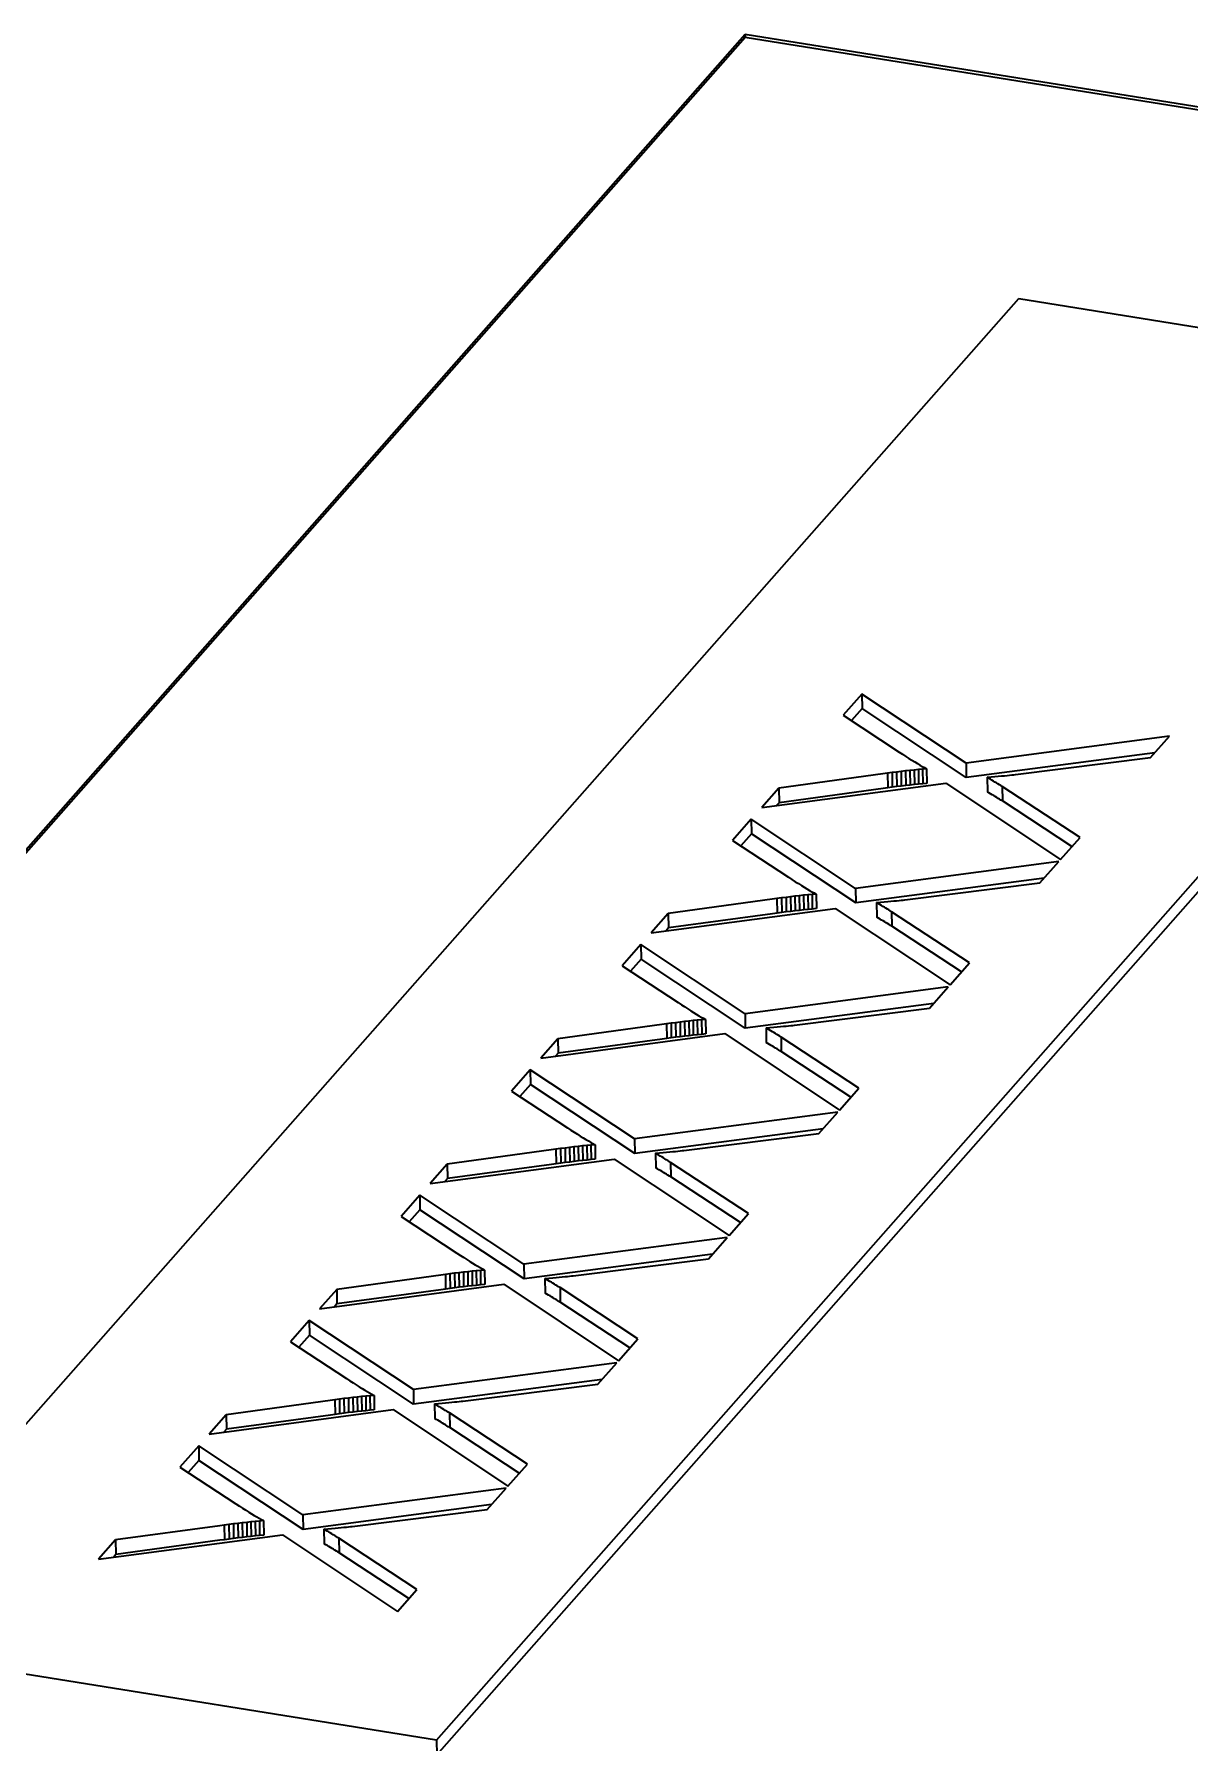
# Model space of a CAD drawing. Extents: x -1051 to 2563, y -231 to 775.
# Drawn here: x -221 to -217.44, y 560.63 to 565.9 of the extents above; entities that cross this region are included whole.
import ezdxf

# ---------------------------------------------------------------- set-up
doc = ezdxf.new("R2010")
doc.units = 0

msp = doc.modelspace()

# ---------------------------------------------------------------- linework, layer by layer
at = {"color": 7, "lineweight": 35, "ltscale": 0.179559}
msp.add_line((-223.5592, 560.5126), (-218.8079, 565.8987), dxfattribs=at)
at = {"color": 7, "lineweight": 35, "ltscale": 0.353467}
for p, q in [((-218.8079, 565.8987), (-204.8472, 563.662)), ((-218.8077, 565.8898), (-204.8471, 563.653))]:
    msp.add_line(p, q, dxfattribs=at)
at = {"color": 7, "lineweight": 35, "ltscale": 0.000224325}
msp.add_line((-218.8079, 565.8987), (-218.8077, 565.8898), dxfattribs=at)
at = {"color": 7, "lineweight": 35, "ltscale": 0.179297}
msp.add_line((-223.5522, 560.5115), (-218.8077, 565.8898), dxfattribs=at)
at = {"color": 7, "lineweight": 35, "ltscale": 0.138123}
msp.add_line((-221.6201, 560.9411), (-217.9652, 565.0844), dxfattribs=at)
at = {"color": 7, "lineweight": 35, "ltscale": 0.282774}
msp.add_line((-217.9652, 565.0844), (-206.7967, 563.2949), dxfattribs=at)
at = {"color": 7, "lineweight": 35, "ltscale": 0.110498}
for p, q in [((-219.7587, 560.6429), (-216.8347, 563.9575)), ((-219.758, 560.598), (-216.834, 563.9125))]:
    msp.add_line(p, q, dxfattribs=at)
at = {"color": 7, "lineweight": 35, "ltscale": 0.002177}
for p, q in [((-218.4483, 563.8659), (-218.5059, 563.8006)), ((-218.7889, 563.4799), (-218.8465, 563.4146)), ((-219.8105, 562.3217), (-219.8681, 562.2563)), ((-220.1511, 561.9356), (-220.2087, 561.8703)), ((-220.4917, 561.5496), (-220.5493, 561.4843))]:
    msp.add_line(p, q, dxfattribs=at)
at = {"color": 7, "lineweight": 35, "ltscale": 0.009628}
for p, q in [((-218.1273, 563.6532), (-218.4483, 563.8659)), ((-218.1266, 563.6083), (-218.4476, 563.821)), ((-218.4679, 563.2671), (-218.7889, 563.4799)), ((-219.8294, 561.678), (-220.1504, 561.8907)), ((-220.1707, 561.3368), (-220.4917, 561.5496))]:
    msp.add_line(p, q, dxfattribs=at)
at = {"color": 7, "lineweight": 35, "ltscale": 0.001122}
for p, q in [((-218.4483, 563.8659), (-218.4476, 563.821)), ((-218.3139, 563.6287), (-218.3132, 563.5839)), ((-218.3005, 563.6302), (-218.2998, 563.5854)), ((-218.2742, 563.6331), (-218.2735, 563.5882)), ((-218.2614, 563.6343), (-218.2607, 563.5895)), ((-218.2487, 563.6355), (-218.248, 563.5906)), ((-218.3552, 563.6236), (-218.3545, 563.5787)), ((-218.3412, 563.6254), (-218.3405, 563.5805)), ((-218.3275, 563.6271), (-218.3268, 563.5822)), ((-218.0162, 563.5812), (-218.0155, 563.5363)), ((-218.4679, 563.2671), (-218.4672, 563.2222)), ((-218.6818, 563.2393), (-218.6811, 563.1945)), ((-218.668, 563.241), (-218.6673, 563.1962)), ((-218.6411, 563.2442), (-218.6404, 563.1993)), ((-218.6148, 563.247), (-218.6141, 563.2021)), ((-218.5892, 563.2495), (-218.5885, 563.2046)), ((-218.3568, 563.1951), (-218.356, 563.1503)), ((-219.1294, 563.0938), (-219.1287, 563.0489)), ((-219.0363, 562.8514), (-219.0356, 562.8066)), ((-218.9298, 562.8634), (-218.9291, 562.8185)), ((-218.8084, 562.881), (-218.8077, 562.8362)), ((-219.47, 562.7077), (-219.4693, 562.6628)), ((-219.309, 562.4735), (-219.3083, 562.4286)), ((-219.2704, 562.4774), (-219.2696, 562.4325)), ((-219.149, 562.495), (-219.1483, 562.4501)), ((-219.7258, 562.4177), (-219.7251, 562.3729)), ((-219.391, 562.4635), (-219.3903, 562.4186)), ((-219.3769, 562.4654), (-219.3762, 562.4205)), ((-219.0841, 562.451), (-219.0834, 562.4062)), ((-219.0379, 562.423), (-219.0372, 562.3781)), ((-219.4895, 562.1089), (-219.4888, 562.0641)), ((-219.7315, 562.0775), (-219.7308, 562.0326)), ((-219.7174, 562.0793), (-219.7167, 562.0345)), ((-219.6761, 562.0845), (-219.6754, 562.0396)), ((-219.6495, 562.0875), (-219.6488, 562.0426)), ((-219.6236, 562.0901), (-219.6229, 562.0452)), ((-219.4247, 562.065), (-219.424, 562.0201)), ((-220.0663, 562.0317), (-220.0656, 561.9868)), ((-220.1511, 561.9356), (-220.1504, 561.8907)), ((-220.058, 561.6933), (-220.0573, 561.6484)), ((-220.044, 561.6951), (-220.0433, 561.6502)), ((-220.0303, 561.6968), (-220.0296, 561.6519)), ((-220.0167, 561.6984), (-220.016, 561.6536)), ((-220.0033, 561.7), (-220.0026, 561.6551)), ((-219.977, 561.7028), (-219.9763, 561.6579)), ((-219.9641, 561.704), (-219.9634, 561.6592)), ((-219.9514, 561.7052), (-219.9507, 561.6603)), ((-219.719, 561.6509), (-219.7183, 561.606)), ((-220.3438, 561.3139), (-220.3431, 561.269)), ((-220.3176, 561.3167), (-220.3169, 561.2719)), ((-220.292, 561.3192), (-220.2913, 561.2743)), ((-220.1707, 561.3368), (-220.17, 561.2919)), ((-220.3846, 561.309), (-220.3839, 561.2642)), ((-220.3708, 561.3107), (-220.3701, 561.2659)), ((-220.0595, 561.2648), (-220.0588, 561.22))]:
    msp.add_line(p, q, dxfattribs=at)
at = {"color": 7, "lineweight": 35, "ltscale": 0.005159}
for p, q in [((-218.5059, 563.8006), (-218.3335, 563.6872)), ((-218.8465, 563.4146), (-218.6741, 563.3011)), ((-220.2087, 561.8703), (-220.0363, 561.7569))]:
    msp.add_line(p, q, dxfattribs=at)
at = {"color": 7, "lineweight": 35, "ltscale": 0.001241}
msp.add_line((-218.4476, 563.821), (-218.4804, 563.7838), dxfattribs=at)
at = {"color": 7, "lineweight": 35, "ltscale": 0.015795}
for p, q in [((-217.5009, 563.7357), (-218.1273, 563.6532)), ((-218.182, 562.9636), (-218.8084, 562.881)), ((-218.5226, 562.5775), (-219.149, 562.495)), ((-218.8632, 562.1915), (-219.4895, 562.1089)), ((-219.2037, 561.8054), (-219.8301, 561.7229))]:
    msp.add_line(p, q, dxfattribs=at)
at = {"color": 7, "lineweight": 35, "ltscale": 0.002195}
for p, q in [((-217.559, 563.6699), (-217.5009, 563.7357)), ((-218.2401, 562.8978), (-218.182, 562.9636)), ((-218.5807, 562.5117), (-218.5226, 562.5775)), ((-218.9212, 562.1256), (-218.8632, 562.1915)), ((-219.2618, 561.7396), (-219.2037, 561.8054))]:
    msp.add_line(p, q, dxfattribs=at)
at = {"color": 7, "lineweight": 35, "ltscale": 0.000314024}
for p, q in [((-218.3335, 563.6872), (-218.323, 563.6803)), ((-218.6741, 563.3011), (-218.6636, 563.2943)), ((-219.3552, 562.529), (-219.3447, 562.5221)), ((-220.0363, 561.7569), (-220.0258, 561.75)), ((-220.3769, 561.3708), (-220.3664, 561.364))]:
    msp.add_line(p, q, dxfattribs=at)
at = {"color": 7, "lineweight": 35, "ltscale": 0.000298606}
for p, q in [((-218.323, 563.6803), (-218.313, 563.6738)), ((-219.3447, 562.5221), (-219.3347, 562.5156)), ((-220.0258, 561.75), (-220.0158, 561.7435))]:
    msp.add_line(p, q, dxfattribs=at)
at = {"color": 7, "lineweight": 35, "ltscale": 0.014645}
for p, q in [((-217.5458, 563.6848), (-218.1266, 563.6083)), ((-217.8864, 563.2988), (-218.4672, 563.2222)), ((-218.2269, 562.9127), (-218.8077, 562.8362)), ((-218.9081, 562.1406), (-219.4888, 562.0641)), ((-219.5892, 561.3685), (-220.17, 561.2919))]:
    msp.add_line(p, q, dxfattribs=at)
at = {"color": 7, "lineweight": 35, "ltscale": 0.000341999}
for p, q in [((-218.3139, 563.6287), (-218.3275, 563.6271)), ((-218.3132, 563.5839), (-218.3268, 563.5822)), ((-218.6544, 563.2427), (-218.668, 563.241)), ((-218.995, 562.8566), (-219.0086, 562.855)), ((-218.9943, 562.8117), (-219.0079, 562.8101)), ((-219.3356, 562.4706), (-219.3492, 562.4689)), ((-219.3349, 562.4257), (-219.3484, 562.424)), ((-219.6754, 562.0396), (-219.689, 562.038)), ((-220.0167, 561.6984), (-220.0303, 561.6968)), ((-220.016, 561.6536), (-220.0296, 561.6519)), ((-220.3573, 561.3124), (-220.3708, 561.3107))]:
    msp.add_line(p, q, dxfattribs=at)
at = {"color": 7, "lineweight": 35, "ltscale": 0.000337096}
for p, q in [((-218.3005, 563.6302), (-218.3139, 563.6287)), ((-218.2998, 563.5854), (-218.3132, 563.5839)), ((-218.6411, 563.2442), (-218.6544, 563.2427)), ((-218.9816, 562.8582), (-218.995, 562.8566)), ((-218.9809, 562.8132), (-218.9943, 562.8117)), ((-219.3222, 562.4721), (-219.3356, 562.4706)), ((-219.3215, 562.4272), (-219.3349, 562.4257)), ((-220.0033, 561.7), (-220.0167, 561.6984)), ((-220.0026, 561.6551), (-220.016, 561.6536))]:
    msp.add_line(p, q, dxfattribs=at)
at = {"color": 7, "lineweight": 35, "ltscale": 0.000284675}
for p, q in [((-218.313, 563.6738), (-218.3034, 563.6677)), ((-218.6535, 563.2877), (-218.6439, 563.2816)), ((-218.9941, 562.9017), (-218.9845, 562.8956)), ((-219.3347, 562.5156), (-219.325, 562.5095)), ((-220.0158, 561.7435), (-220.0062, 561.7374))]:
    msp.add_line(p, q, dxfattribs=at)
at = {"color": 7, "lineweight": 35, "ltscale": 0.000270111}
for p, q in [((-218.3034, 563.6677), (-218.2942, 563.662)), ((-218.6439, 563.2816), (-218.6348, 563.2759)), ((-218.9845, 562.8956), (-218.9753, 562.8898)), ((-219.325, 562.5095), (-219.3159, 562.5038)), ((-219.6656, 562.1235), (-219.6565, 562.1177)), ((-220.0062, 561.7374), (-219.997, 561.7317)), ((-220.3467, 561.3513), (-220.3376, 561.3456))]:
    msp.add_line(p, q, dxfattribs=at)
at = {"color": 7, "lineweight": 35, "ltscale": 0.000333135}
for p, q in [((-218.2873, 563.6317), (-218.3005, 563.6302)), ((-218.9684, 562.8596), (-218.9816, 562.8582)), ((-218.9677, 562.8147), (-218.9809, 562.8132))]:
    msp.add_line(p, q, dxfattribs=at)
at = {"color": 7, "lineweight": 35, "ltscale": 0.000255557}
for p, q in [((-218.2942, 563.662), (-218.2855, 563.6566)), ((-218.6348, 563.2759), (-218.6261, 563.2705)), ((-218.9753, 562.8898), (-218.9666, 562.8845)), ((-219.3159, 562.5038), (-219.3072, 562.4984)), ((-219.997, 561.7317), (-219.9883, 561.7263))]:
    msp.add_line(p, q, dxfattribs=at)
at = {"color": 7, "lineweight": 35, "ltscale": 0.0003275}
for p, q in [((-218.2742, 563.6331), (-218.2873, 563.6317)), ((-218.9554, 562.861), (-218.9684, 562.8596)), ((-218.9547, 562.816), (-218.9677, 562.8147))]:
    msp.add_line(p, q, dxfattribs=at)
at = {"color": 7, "lineweight": 35, "ltscale": 0.001123}
for p, q in [((-218.2873, 563.6317), (-218.2866, 563.5868)), ((-218.1273, 563.6532), (-218.1266, 563.6083)), ((-218.7041, 563.5759), (-218.7034, 563.531)), ((-218.3693, 563.6217), (-218.3686, 563.5768)), ((-218.0624, 563.6093), (-218.0617, 563.5643)), ((-218.7889, 563.4799), (-218.7882, 563.4349)), ((-218.7099, 563.2357), (-218.7092, 563.1907)), ((-218.6957, 563.2375), (-218.695, 563.1926)), ((-218.6544, 563.2427), (-218.6537, 563.1978)), ((-218.6278, 563.2457), (-218.6271, 563.2007)), ((-218.6019, 563.2483), (-218.6012, 563.2034)), ((-218.403, 563.2232), (-218.4023, 563.1783)), ((-219.0447, 563.1899), (-219.044, 563.145)), ((-219.0504, 562.8496), (-219.0497, 562.8047)), ((-219.0224, 562.8533), (-219.0217, 562.8083)), ((-219.0086, 562.855), (-219.0079, 562.8101)), ((-218.995, 562.8566), (-218.9943, 562.8117)), ((-218.9816, 562.8582), (-218.9809, 562.8132)), ((-218.9684, 562.8596), (-218.9677, 562.8147)), ((-218.9554, 562.861), (-218.9547, 562.816)), ((-218.9425, 562.8622), (-218.9418, 562.8173)), ((-219.3852, 562.8038), (-219.3845, 562.7589)), ((-218.7436, 562.8372), (-218.7429, 562.7922)), ((-218.6973, 562.8091), (-218.6966, 562.7642)), ((-219.3356, 562.4706), (-219.3349, 562.4257)), ((-219.3222, 562.4721), (-219.3215, 562.4272)), ((-219.2959, 562.4749), (-219.2952, 562.43)), ((-219.283, 562.4762), (-219.2823, 562.4313)), ((-219.3629, 562.4672), (-219.3622, 562.4223)), ((-219.3492, 562.4689), (-219.3484, 562.424)), ((-219.8105, 562.3217), (-219.8098, 562.2767)), ((-219.7035, 562.0812), (-219.7028, 562.0363)), ((-219.6897, 562.0829), (-219.689, 562.038)), ((-219.6628, 562.0861), (-219.662, 562.0411)), ((-219.6364, 562.0889), (-219.6357, 562.0439)), ((-219.6109, 562.0913), (-219.6102, 562.0464)), ((-219.3784, 562.037), (-219.3777, 561.9921)), ((-220.0721, 561.6914), (-220.0714, 561.6465)), ((-219.9901, 561.7014), (-219.9893, 561.6565)), ((-219.8301, 561.7229), (-219.8294, 561.678)), ((-220.4069, 561.6456), (-220.4062, 561.6007)), ((-219.7652, 561.679), (-219.7645, 561.634)), ((-220.4917, 561.5496), (-220.491, 561.5046)), ((-220.3573, 561.3124), (-220.3566, 561.2675)), ((-220.3306, 561.3154), (-220.3299, 561.2704)), ((-220.3047, 561.318), (-220.304, 561.2731)), ((-220.7475, 561.2596), (-220.7468, 561.2147)), ((-220.4127, 561.3054), (-220.412, 561.2604)), ((-220.3985, 561.3073), (-220.3978, 561.2623)), ((-220.1058, 561.2929), (-220.1051, 561.248)), ((-219.7587, 560.6429), (-219.758, 560.598))]:
    msp.add_line(p, q, dxfattribs=at)
at = {"color": 7, "lineweight": 35, "ltscale": 0.000241669}
for p, q in [((-218.2855, 563.6566), (-218.2773, 563.6516)), ((-219.3072, 562.4984), (-219.2989, 562.4934)), ((-219.9883, 561.7263), (-219.98, 561.7213))]:
    msp.add_line(p, q, dxfattribs=at)
at = {"color": 7, "lineweight": 35, "ltscale": 0.000226371}
for p, q in [((-218.2773, 563.6516), (-218.2694, 563.647)), ((-218.6178, 563.2656), (-218.61, 563.261)), ((-219.2989, 562.4934), (-219.2911, 562.4888)), ((-219.6395, 562.1074), (-219.6317, 562.1028)), ((-219.98, 561.7213), (-219.9722, 561.7167))]:
    msp.add_line(p, q, dxfattribs=at)
at = {"color": 7, "lineweight": 35, "ltscale": 0.000323551}
for p, q in [((-218.2614, 563.6343), (-218.2742, 563.6331)), ((-218.2607, 563.5895), (-218.2735, 563.5882)), ((-218.6019, 563.2483), (-218.6148, 563.247)), ((-218.9425, 562.8622), (-218.9554, 562.861)), ((-218.9418, 562.8173), (-218.9547, 562.816)), ((-219.283, 562.4762), (-219.2959, 562.4749)), ((-219.2823, 562.4313), (-219.2952, 562.43)), ((-219.9641, 561.704), (-219.977, 561.7028)), ((-219.9634, 561.6592), (-219.9763, 561.6579))]:
    msp.add_line(p, q, dxfattribs=at)
at = {"color": 7, "lineweight": 35, "ltscale": 0.000212541}
for p, q in [((-218.2694, 563.647), (-218.2621, 563.6428)), ((-219.6317, 562.1028), (-219.6243, 562.0986))]:
    msp.add_line(p, q, dxfattribs=at)
at = {"color": 7, "lineweight": 35, "ltscale": 0.000198078}
for p, q in [((-218.2621, 563.6428), (-218.2551, 563.639)), ((-218.6026, 563.2568), (-218.5957, 563.2529)), ((-218.9432, 562.8707), (-218.9362, 562.8669)), ((-219.6243, 562.0986), (-219.6174, 562.0947)), ((-219.9649, 561.7125), (-219.9579, 561.7087)), ((-220.3054, 561.3265), (-220.2985, 561.3226))]:
    msp.add_line(p, q, dxfattribs=at)
at = {"color": 7, "lineweight": 35, "ltscale": 0.000318704}
for p, q in [((-218.2487, 563.6355), (-218.2614, 563.6343)), ((-218.248, 563.5906), (-218.2607, 563.5895)), ((-218.9298, 562.8634), (-218.9425, 562.8622)), ((-219.6102, 562.0464), (-219.6229, 562.0452)), ((-219.9514, 561.7052), (-219.9641, 561.704)), ((-219.9507, 561.6603), (-219.9634, 561.6592)), ((-220.292, 561.3192), (-220.3047, 561.318))]:
    msp.add_line(p, q, dxfattribs=at)
at = {"color": 7, "lineweight": 35, "ltscale": 0.000183645}
for p, q in [((-218.2551, 563.639), (-218.2487, 563.6355)), ((-218.5957, 563.2529), (-218.5892, 563.2495)), ((-218.9362, 562.8669), (-218.9298, 562.8634)), ((-219.2768, 562.4808), (-219.2704, 562.4774)), ((-220.2985, 561.3226), (-220.292, 561.3192))]:
    msp.add_line(p, q, dxfattribs=at)
at = {"color": 7, "lineweight": 35, "ltscale": 0.010485}
for p, q in [((-217.9752, 563.6179), (-217.559, 563.6699)), ((-218.6563, 562.8457), (-218.2401, 562.8978)), ((-218.9968, 562.4597), (-218.5807, 562.5117)), ((-219.3374, 562.0736), (-218.9212, 562.1256)), ((-219.6779, 561.6876), (-219.2618, 561.7396)), ((-220.0185, 561.3015), (-219.6024, 561.3535))]:
    msp.add_line(p, q, dxfattribs=at)
at = {"color": 7, "lineweight": 35, "ltscale": 0.014301}
for p, q in [((-218.7567, 563.5163), (-218.1896, 563.5916)), ((-219.4378, 562.7441), (-218.8708, 562.8195)), ((-219.7784, 562.3582), (-219.2113, 562.4333)), ((-220.119, 561.972), (-219.5519, 562.0473)), ((-220.4595, 561.586), (-219.8924, 561.6613)), ((-220.8001, 561.2), (-220.233, 561.2752))]:
    msp.add_line(p, q, dxfattribs=at)
at = {"color": 7, "lineweight": 35, "ltscale": 0.001988}
for p, q in [((-218.7041, 563.5759), (-218.7567, 563.5163)), ((-219.0447, 563.1899), (-219.0973, 563.1302)), ((-220.0663, 562.0317), (-220.119, 561.972)), ((-220.4069, 561.6456), (-220.4595, 561.586)), ((-220.7475, 561.2596), (-220.8001, 561.2))]:
    msp.add_line(p, q, dxfattribs=at)
at = {"color": 7, "lineweight": 35, "ltscale": 0.008087}
for p, q in [((-218.3836, 563.6198), (-218.7041, 563.5759)), ((-218.3829, 563.5748), (-218.7034, 563.531)), ((-218.7242, 563.2336), (-219.0447, 563.1899)), ((-219.0647, 562.8476), (-219.3852, 562.8038)), ((-219.064, 562.8027), (-219.3845, 562.7589)), ((-219.7458, 562.0755), (-220.0663, 562.0317)), ((-219.7451, 562.0306), (-220.0656, 561.9868)), ((-220.427, 561.3033), (-220.7475, 561.2596)), ((-220.4263, 561.2585), (-220.7468, 561.2147))]:
    msp.add_line(p, q, dxfattribs=at)
at = {"color": 7, "lineweight": 35, "ltscale": 0.000361135}
for p, q in [((-218.3693, 563.6217), (-218.3836, 563.6198)), ((-218.3686, 563.5768), (-218.3829, 563.5748)), ((-219.0497, 562.8047), (-219.064, 562.8027)), ((-219.7315, 562.0775), (-219.7458, 562.0755)), ((-219.7308, 562.0326), (-219.7451, 562.0306)), ((-220.412, 561.2604), (-220.4263, 561.2585))]:
    msp.add_line(p, q, dxfattribs=at)
at = {"color": 7, "lineweight": 35, "ltscale": 0.000355638}
for p, q in [((-218.3552, 563.6236), (-218.3693, 563.6217)), ((-219.0356, 562.8066), (-219.0497, 562.8047)), ((-219.7174, 562.0793), (-219.7315, 562.0775)), ((-219.7167, 562.0345), (-219.7308, 562.0326))]:
    msp.add_line(p, q, dxfattribs=at)
at = {"color": 7, "lineweight": 35, "ltscale": 0.000355844}
msp.add_line((-218.3545, 563.5787), (-218.3686, 563.5768), dxfattribs=at)
at = {"color": 7, "lineweight": 35, "ltscale": 0.00035146}
for p, q in [((-218.3412, 563.6254), (-218.3552, 563.6236)), ((-218.3405, 563.5805), (-218.3545, 563.5787)), ((-218.6818, 563.2393), (-218.6957, 563.2375)), ((-219.0217, 562.8083), (-219.0356, 562.8066)), ((-219.3622, 562.4223), (-219.3762, 562.4205)), ((-219.7028, 562.0363), (-219.7167, 562.0345)), ((-220.044, 561.6951), (-220.058, 561.6933)), ((-220.0433, 561.6502), (-220.0573, 561.6484))]:
    msp.add_line(p, q, dxfattribs=at)
at = {"color": 7, "lineweight": 35, "ltscale": 0.000346728}
for p, q in [((-218.3275, 563.6271), (-218.3412, 563.6254)), ((-218.3268, 563.5822), (-218.3405, 563.5805)), ((-218.668, 563.241), (-218.6818, 563.2393)), ((-218.6673, 563.1962), (-218.6811, 563.1945)), ((-219.0086, 562.855), (-219.0224, 562.8533)), ((-219.0079, 562.8101), (-219.0217, 562.8083)), ((-219.3492, 562.4689), (-219.3629, 562.4672)), ((-219.3484, 562.424), (-219.3622, 562.4223)), ((-219.6897, 562.0829), (-219.7035, 562.0812)), ((-219.689, 562.038), (-219.7028, 562.0363)), ((-220.0303, 561.6968), (-220.044, 561.6951)), ((-220.0296, 561.6519), (-220.0433, 561.6502)), ((-220.3708, 561.3107), (-220.3846, 561.309)), ((-220.3701, 561.2659), (-220.3839, 561.2642))]:
    msp.add_line(p, q, dxfattribs=at)
at = {"color": 7, "lineweight": 35, "ltscale": 0.00033297}
for p, q in [((-218.2866, 563.5868), (-218.2998, 563.5854)), ((-219.6495, 562.0875), (-219.6628, 562.0861)), ((-219.9893, 561.6565), (-220.0026, 561.6551))]:
    msp.add_line(p, q, dxfattribs=at)
at = {"color": 7, "lineweight": 35, "ltscale": 0.00032766}
for p, q in [((-218.2735, 563.5882), (-218.2866, 563.5868)), ((-219.9763, 561.6579), (-219.9893, 561.6565))]:
    msp.add_line(p, q, dxfattribs=at)
at = {"color": 7, "lineweight": 35, "ltscale": 0.010626}
for p, q in [((-218.1896, 563.5916), (-217.836, 563.3558)), ((-218.8708, 562.8195), (-218.5171, 562.5837))]:
    msp.add_line(p, q, dxfattribs=at)
at = {"color": 7, "lineweight": 35, "ltscale": 0.000306409}
for p, q in [((-218.0624, 563.6093), (-218.0502, 563.6104)), ((-218.7436, 562.8372), (-218.7314, 562.8383)), ((-219.4247, 562.065), (-219.4125, 562.0661)), ((-219.7652, 561.679), (-219.753, 561.6801)), ((-220.1058, 561.2929), (-220.0936, 561.294))]:
    msp.add_line(p, q, dxfattribs=at)
at = {"color": 7, "lineweight": 35, "ltscale": 0.000145642}
for p, q in [((-218.0574, 563.6063), (-218.0624, 563.6093)), ((-218.0567, 563.5614), (-218.0617, 563.5643)), ((-218.398, 563.2203), (-218.403, 563.2232)), ((-218.7385, 562.8342), (-218.7436, 562.8372)), ((-218.7378, 562.7893), (-218.7429, 562.7922)), ((-219.4196, 562.0621), (-219.4247, 562.065)), ((-219.4189, 562.0172), (-219.424, 562.0201)), ((-219.7602, 561.676), (-219.7652, 561.679)), ((-219.7595, 561.6311), (-219.7645, 561.634)), ((-220.1008, 561.29), (-220.1058, 561.2929)), ((-220.1001, 561.2451), (-220.1051, 561.248))]:
    msp.add_line(p, q, dxfattribs=at)
at = {"color": 7, "lineweight": 35, "ltscale": 0.000143668}
for p, q in [((-218.0525, 563.6034), (-218.0574, 563.6063)), ((-218.7336, 562.8313), (-218.7385, 562.8342)), ((-218.7329, 562.7864), (-218.7378, 562.7893)), ((-219.0734, 562.4003), (-219.0784, 562.4033)), ((-219.414, 562.0143), (-219.4189, 562.0172)), ((-219.7552, 561.6731), (-219.7602, 561.676)), ((-220.0958, 561.287), (-220.1008, 561.29))]:
    msp.add_line(p, q, dxfattribs=at)
at = {"color": 7, "lineweight": 35, "ltscale": 0.000140921}
for p, q in [((-218.0476, 563.6005), (-218.0525, 563.6034)), ((-218.0469, 563.5557), (-218.0518, 563.5585)), ((-218.3882, 563.2145), (-218.393, 563.2173)), ((-218.7287, 562.8284), (-218.7336, 562.8313)), ((-218.728, 562.7835), (-218.7329, 562.7864)), ((-219.0693, 562.4424), (-219.0741, 562.4453)), ((-219.0686, 562.3975), (-219.0734, 562.4003)), ((-219.4091, 562.0114), (-219.414, 562.0143)), ((-219.7504, 561.6702), (-219.7552, 561.6731)), ((-219.7497, 561.6254), (-219.7545, 561.6282)), ((-220.091, 561.2842), (-220.0958, 561.287))]:
    msp.add_line(p, q, dxfattribs=at)
at = {"color": 7, "lineweight": 35, "ltscale": 0.000287418}
for p, q in [((-218.0502, 563.6104), (-218.0388, 563.6115)), ((-219.0719, 562.4521), (-219.0605, 562.4532)), ((-219.753, 561.6801), (-219.7416, 561.6812))]:
    msp.add_line(p, q, dxfattribs=at)
at = {"color": 7, "lineweight": 35, "ltscale": 0.000138956}
for p, q in [((-218.0428, 563.5977), (-218.0476, 563.6005)), ((-218.0421, 563.5528), (-218.0469, 563.5557)), ((-218.3834, 563.2116), (-218.3882, 563.2145)), ((-218.724, 562.8256), (-218.7287, 562.8284)), ((-219.0645, 562.4395), (-219.0693, 562.4424)), ((-219.4044, 562.0085), (-219.4091, 562.0114)), ((-219.7456, 561.6674), (-219.7504, 561.6702)), ((-219.7449, 561.6225), (-219.7497, 561.6254)), ((-220.0862, 561.2813), (-220.091, 561.2842))]:
    msp.add_line(p, q, dxfattribs=at)
at = {"color": 7, "lineweight": 35, "ltscale": 0.000136208}
for p, q in [((-218.0382, 563.5948), (-218.0428, 563.5977)), ((-218.0375, 563.55), (-218.0421, 563.5528)), ((-218.3787, 563.2088), (-218.3834, 563.2116)), ((-218.378, 563.1639), (-218.3827, 563.1667)), ((-218.7193, 562.8228), (-218.724, 562.8256)), ((-219.0598, 562.4367), (-219.0645, 562.4395)), ((-219.4004, 562.0507), (-219.4051, 562.0535)), ((-219.741, 561.6646), (-219.7456, 561.6674)), ((-219.7403, 561.6197), (-219.7449, 561.6225))]:
    msp.add_line(p, q, dxfattribs=at)
at = {"color": 7, "lineweight": 35, "ltscale": 0.000267383}
for p, q in [((-218.0388, 563.6115), (-218.0281, 563.6124)), ((-219.0605, 562.4532), (-219.0498, 562.4542)), ((-219.7416, 561.6812), (-219.7309, 561.6821))]:
    msp.add_line(p, q, dxfattribs=at)
at = {"color": 7, "lineweight": 35, "ltscale": 0.00013346}
for p, q in [((-218.0336, 563.5921), (-218.0382, 563.5948)), ((-218.3741, 563.2061), (-218.3787, 563.2088)), ((-218.714, 562.7751), (-218.7186, 562.7778)), ((-219.0546, 562.389), (-219.0591, 562.3918)), ((-219.7364, 561.6618), (-219.741, 561.6646)), ((-220.0769, 561.2758), (-220.0815, 561.2785))]:
    msp.add_line(p, q, dxfattribs=at)
at = {"color": 7, "lineweight": 35, "ltscale": 0.000132306}
for p, q in [((-218.0291, 563.5893), (-218.0336, 563.5921)), ((-218.3697, 563.2032), (-218.3741, 563.2061)), ((-219.0501, 562.3862), (-219.0546, 562.389)), ((-219.7319, 561.659), (-219.7364, 561.6618)), ((-220.0724, 561.2729), (-220.0769, 561.2758))]:
    msp.add_line(p, q, dxfattribs=at)
at = {"color": 7, "lineweight": 35, "ltscale": 0.000129556}
for p, q in [((-218.0247, 563.5865), (-218.0291, 563.5893)), ((-218.3653, 563.2005), (-218.3697, 563.2032)), ((-218.3646, 563.1556), (-218.369, 563.1584)), ((-218.7058, 562.8145), (-218.7102, 562.8172)), ((-219.0464, 562.4284), (-219.0508, 562.4312)), ((-219.3862, 561.9974), (-219.3906, 562.0002)), ((-219.7275, 561.6562), (-219.7319, 561.659)), ((-219.7268, 561.6114), (-219.7312, 561.6141)), ((-220.0681, 561.2702), (-220.0724, 561.2729)), ((-220.0674, 561.2253), (-220.0717, 561.2281))]:
    msp.add_line(p, q, dxfattribs=at)
at = {"color": 7, "lineweight": 35, "ltscale": 0.00024825}
for p, q in [((-218.0281, 563.6124), (-218.0182, 563.6133)), ((-218.7093, 562.8403), (-218.6994, 562.8412)), ((-219.7309, 561.6821), (-219.721, 561.683))]:
    msp.add_line(p, q, dxfattribs=at)
at = {"color": 7, "lineweight": 35, "ltscale": 0.000127454}
msp.add_line((-218.0204, 563.5839), (-218.0247, 563.5865), dxfattribs=at)
at = {"color": 7, "lineweight": 35, "ltscale": 0.000124871}
for p, q in [((-218.0162, 563.5812), (-218.0204, 563.5839)), ((-218.3568, 563.1951), (-218.361, 563.1978)), ((-218.356, 563.1503), (-218.3603, 563.153)), ((-218.6973, 562.8091), (-218.7015, 562.8118)), ((-218.6966, 562.7642), (-218.7008, 562.7668)), ((-219.0379, 562.423), (-219.0421, 562.4257)), ((-219.0372, 562.3781), (-219.0414, 562.3808)), ((-219.3777, 561.9921), (-219.3819, 561.9948)), ((-219.719, 561.6509), (-219.7232, 561.6536)), ((-220.0595, 561.2648), (-220.0638, 561.2675)), ((-220.0588, 561.22), (-220.063, 561.2227))]:
    msp.add_line(p, q, dxfattribs=at)
at = {"color": 7, "lineweight": 35, "ltscale": 0.000229264}
for p, q in [((-218.0182, 563.6133), (-218.0091, 563.6143)), ((-218.3588, 563.2273), (-218.3497, 563.2282)), ((-218.6994, 562.8412), (-218.6902, 562.8422)), ((-219.721, 561.683), (-219.7119, 561.684))]:
    msp.add_line(p, q, dxfattribs=at)
at = {"color": 7, "lineweight": 35, "ltscale": 0.007177}
for p, q in [((-217.7762, 563.4237), (-218.0162, 563.5812)), ((-218.1167, 563.0377), (-218.3568, 563.1951)), ((-218.4573, 562.6516), (-218.6973, 562.8091)), ((-218.7978, 562.2655), (-219.0379, 562.423)), ((-219.1384, 561.8795), (-219.3784, 562.037)), ((-219.4789, 561.4934), (-219.719, 561.6509)), ((-219.8195, 561.1074), (-220.0595, 561.2648))]:
    msp.add_line(p, q, dxfattribs=at)
at = {"color": 7, "lineweight": 35, "ltscale": 0.000209375}
for p, q in [((-218.0091, 563.6143), (-218.0008, 563.6151)), ((-219.0308, 562.4561), (-219.0225, 562.4569)), ((-219.7119, 561.684), (-219.7036, 561.6848))]:
    msp.add_line(p, q, dxfattribs=at)
at = {"color": 7, "lineweight": 35, "ltscale": 0.000190093}
for p, q in [((-218.0008, 563.6151), (-217.9932, 563.6158)), ((-219.0225, 562.4569), (-219.0149, 562.4576)), ((-219.363, 562.0709), (-219.3554, 562.0716)), ((-219.7036, 561.6848), (-219.696, 561.6855))]:
    msp.add_line(p, q, dxfattribs=at)
at = {"color": 7, "lineweight": 35, "ltscale": 0.000171118}
for p, q in [((-217.9932, 563.6158), (-217.9864, 563.6166)), ((-218.3338, 563.2298), (-218.327, 563.2305)), ((-218.6743, 562.8438), (-218.6675, 562.8445)), ((-219.0149, 562.4576), (-219.0081, 562.4584)), ((-219.696, 561.6855), (-219.6892, 561.6863))]:
    msp.add_line(p, q, dxfattribs=at)
at = {"color": 7, "lineweight": 35, "ltscale": 0.000151233}
for p, q in [((-217.9864, 563.6166), (-217.9804, 563.6172)), ((-218.327, 563.2305), (-218.321, 563.2312)), ((-219.0081, 562.4584), (-219.0021, 562.459)), ((-219.3487, 562.0723), (-219.3427, 562.073)), ((-219.6892, 561.6863), (-219.6832, 561.687))]:
    msp.add_line(p, q, dxfattribs=at)
at = {"color": 7, "lineweight": 35, "ltscale": 0.00013211}
for p, q in [((-217.9804, 563.6172), (-217.9752, 563.6179)), ((-218.321, 563.2312), (-218.3157, 563.2318)), ((-218.6615, 562.8451), (-218.6563, 562.8457)), ((-219.0021, 562.459), (-218.9968, 562.4597)), ((-219.3427, 562.073), (-219.3374, 562.0736)), ((-219.6832, 561.687), (-219.6779, 561.6876))]:
    msp.add_line(p, q, dxfattribs=at)
at = {"color": 7, "lineweight": 35, "ltscale": 0.00028917}
for p, q in [((-218.7034, 563.531), (-218.7111, 563.5223)), ((-219.044, 563.145), (-219.0516, 563.1363)), ((-219.3845, 562.7589), (-219.3922, 562.7502)), ((-219.7251, 562.3729), (-219.7328, 562.3642)), ((-220.0656, 561.9868), (-220.0733, 561.9781)), ((-220.4062, 561.6007), (-220.4139, 561.592)), ((-220.7468, 561.2147), (-220.7544, 561.206))]:
    msp.add_line(p, q, dxfattribs=at)
at = {"color": 7, "lineweight": 35, "ltscale": 0.000142896}
for p, q in [((-218.0518, 563.5585), (-218.0567, 563.5614)), ((-218.3923, 563.1725), (-218.3972, 563.1754)), ((-219.0741, 562.4453), (-219.0791, 562.4481)), ((-219.4147, 562.0592), (-219.4196, 562.0621)), ((-219.7545, 561.6282), (-219.7595, 561.6311)), ((-220.0951, 561.2422), (-220.1001, 561.2451))]:
    msp.add_line(p, q, dxfattribs=at)
at = {"color": 7, "lineweight": 35, "ltscale": 0.000134251}
for p, q in [((-218.0329, 563.5472), (-218.0375, 563.55)), ((-218.3734, 563.1611), (-218.378, 563.1639)), ((-218.7147, 562.8199), (-218.7193, 562.8228)), ((-219.0553, 562.4339), (-219.0598, 562.4367)), ((-219.3958, 562.0479), (-219.4004, 562.0507)), ((-219.3951, 562.0029), (-219.3997, 562.0057)), ((-219.7357, 561.6169), (-219.7403, 561.6197)), ((-220.0762, 561.2308), (-220.0808, 561.2336))]:
    msp.add_line(p, q, dxfattribs=at)
at = {"color": 7, "lineweight": 35, "ltscale": 0.000131503}
for p, q in [((-218.0284, 563.5444), (-218.0329, 563.5472)), ((-218.369, 563.1584), (-218.3734, 563.1611)), ((-219.0508, 562.4312), (-219.0553, 562.4339)), ((-219.3906, 562.0002), (-219.3951, 562.0029)), ((-219.7312, 561.6141), (-219.7357, 561.6169)), ((-220.0717, 561.2281), (-220.0762, 561.2308))]:
    msp.add_line(p, q, dxfattribs=at)
at = {"color": 7, "lineweight": 35, "ltscale": 0.000130204}
msp.add_line((-218.024, 563.5417), (-218.0284, 563.5444), dxfattribs=at)
at = {"color": 7, "lineweight": 35, "ltscale": 0.000127621}
for p, q in [((-218.0197, 563.5389), (-218.024, 563.5417)), ((-219.0421, 562.4257), (-219.0464, 562.4284)), ((-219.0414, 562.3808), (-219.0457, 562.3835)), ((-219.3826, 562.0396), (-219.3869, 562.0424)), ((-219.7225, 561.6086), (-219.7268, 561.6114))]:
    msp.add_line(p, q, dxfattribs=at)
at = {"color": 7, "lineweight": 35, "ltscale": 0.000124057}
for p, q in [((-218.0155, 563.5363), (-218.0197, 563.5389)), ((-219.3784, 562.037), (-219.3826, 562.0396)), ((-219.7183, 561.606), (-219.7225, 561.6086))]:
    msp.add_line(p, q, dxfattribs=at)
at = {"color": 7, "lineweight": 35, "ltscale": 0.006414}
for p, q in [((-217.801, 563.3956), (-218.0155, 563.5363)), ((-218.1415, 563.0095), (-218.356, 563.1503)), ((-218.4821, 562.6234), (-218.6966, 562.7642)), ((-218.8227, 562.2374), (-219.0372, 562.3781)), ((-219.1632, 561.8513), (-219.3777, 561.9921)), ((-219.5038, 561.4653), (-219.7183, 561.606)), ((-219.8443, 561.0792), (-220.0588, 561.22))]:
    msp.add_line(p, q, dxfattribs=at)
at = {"color": 7, "lineweight": 35, "ltscale": 0.001239}
for p, q in [((-218.7882, 563.4349), (-218.821, 563.3978)), ((-219.1287, 563.0489), (-219.1615, 563.0117)), ((-219.4693, 562.6628), (-219.5021, 562.6257)), ((-220.491, 561.5046), (-220.5238, 561.4675))]:
    msp.add_line(p, q, dxfattribs=at)
at = {"color": 7, "lineweight": 35, "ltscale": 0.009627}
for p, q in [((-218.4672, 563.2222), (-218.7882, 563.4349)), ((-218.8084, 562.881), (-219.1294, 563.0938)), ((-218.8077, 562.8362), (-219.1287, 563.0489)), ((-219.149, 562.495), (-219.47, 562.7077)), ((-219.1483, 562.4501), (-219.4693, 562.6628)), ((-219.4895, 562.1089), (-219.8105, 562.3217)), ((-219.8301, 561.7229), (-220.1511, 561.9356)), ((-220.17, 561.2919), (-220.491, 561.5046))]:
    msp.add_line(p, q, dxfattribs=at)
at = {"color": 7, "lineweight": 35, "ltscale": 0.002262}
for p, q in [((-217.836, 563.3558), (-217.7762, 563.4237)), ((-218.5171, 562.5837), (-218.4573, 562.6516)), ((-219.5388, 561.4255), (-219.4789, 561.4934))]:
    msp.add_line(p, q, dxfattribs=at)
at = {"color": 7, "lineweight": 35, "ltscale": 0.015796}
for p, q in [((-217.8415, 563.3497), (-218.4679, 563.2671)), ((-219.5443, 561.4194), (-220.1707, 561.3368))]:
    msp.add_line(p, q, dxfattribs=at)
at = {"color": 7, "lineweight": 35, "ltscale": 0.002196}
for p, q in [((-217.8996, 563.2838), (-217.8415, 563.3497)), ((-219.6024, 561.3535), (-219.5443, 561.4194))]:
    msp.add_line(p, q, dxfattribs=at)
at = {"color": 7, "lineweight": 35, "ltscale": 0.000299435}
for p, q in [((-218.6636, 563.2943), (-218.6535, 563.2877)), ((-219.0042, 562.9082), (-218.9941, 562.9017))]:
    msp.add_line(p, q, dxfattribs=at)
at = {"color": 7, "lineweight": 35, "ltscale": 0.000240882}
for p, q in [((-218.6261, 563.2705), (-218.6178, 563.2656)), ((-218.9666, 562.8845), (-218.9584, 562.8795))]:
    msp.add_line(p, q, dxfattribs=at)
at = {"color": 7, "lineweight": 35, "ltscale": 0.000211879}
for p, q in [((-218.61, 563.261), (-218.6026, 563.2568)), ((-219.2911, 562.4888), (-219.2838, 562.4846)), ((-219.9722, 561.7167), (-219.9649, 561.7125)), ((-220.3128, 561.3307), (-220.3054, 561.3265))]:
    msp.add_line(p, q, dxfattribs=at)
at = {"color": 7, "lineweight": 35, "ltscale": 0.010484}
msp.add_line((-218.3157, 563.2318), (-217.8996, 563.2838), dxfattribs=at)
at = {"color": 7, "lineweight": 35, "ltscale": 0.000360589}
msp.add_line((-218.7099, 563.2357), (-218.7242, 563.2336), dxfattribs=at)
at = {"color": 7, "lineweight": 35, "ltscale": 0.000356394}
for p, q in [((-218.6957, 563.2375), (-218.7099, 563.2357)), ((-218.695, 563.1926), (-218.7092, 563.1907)), ((-219.3769, 562.4654), (-219.391, 562.4635)), ((-219.3762, 562.4205), (-219.3903, 562.4186)), ((-220.058, 561.6933), (-220.0721, 561.6914)), ((-220.3985, 561.3073), (-220.4127, 561.3054)), ((-220.3978, 561.2623), (-220.412, 561.2604))]:
    msp.add_line(p, q, dxfattribs=at)
at = {"color": 7, "lineweight": 35, "ltscale": 0.000332376}
for p, q in [((-218.6278, 563.2457), (-218.6411, 563.2442)), ((-219.3083, 562.4286), (-219.3215, 562.4272)), ((-219.6488, 562.0426), (-219.662, 562.0411)), ((-219.9901, 561.7014), (-220.0033, 561.7)), ((-220.3306, 561.3154), (-220.3438, 561.3139))]:
    msp.add_line(p, q, dxfattribs=at)
at = {"color": 7, "lineweight": 35, "ltscale": 0.000328259}
for p, q in [((-218.6148, 563.247), (-218.6278, 563.2457)), ((-219.2952, 562.43), (-219.3083, 562.4286)), ((-219.6357, 562.0439), (-219.6488, 562.0426)), ((-219.977, 561.7028), (-219.9901, 561.7014)), ((-220.3176, 561.3167), (-220.3306, 561.3154))]:
    msp.add_line(p, q, dxfattribs=at)
at = {"color": 7, "lineweight": 35, "ltscale": 0.000317944}
for p, q in [((-218.5892, 563.2495), (-218.6019, 563.2483)), ((-219.2704, 562.4774), (-219.283, 562.4762))]:
    msp.add_line(p, q, dxfattribs=at)
at = {"color": 7, "lineweight": 35, "ltscale": 0.000307169}
for p, q in [((-218.403, 563.2232), (-218.3908, 563.2243)), ((-219.0841, 562.451), (-219.0719, 562.4521))]:
    msp.add_line(p, q, dxfattribs=at)
at = {"color": 7, "lineweight": 35, "ltscale": 0.000144325}
msp.add_line((-218.393, 563.2173), (-218.398, 563.2203), dxfattribs=at)
at = {"color": 7, "lineweight": 35, "ltscale": 0.000286516}
msp.add_line((-218.3908, 563.2243), (-218.3794, 563.2253), dxfattribs=at)
at = {"color": 7, "lineweight": 35, "ltscale": 0.000268143}
for p, q in [((-218.3794, 563.2253), (-218.3687, 563.2263)), ((-220.0822, 561.295), (-220.0715, 561.296))]:
    msp.add_line(p, q, dxfattribs=at)
at = {"color": 7, "lineweight": 35, "ltscale": 0.000248395}
for p, q in [((-218.3687, 563.2263), (-218.3588, 563.2273)), ((-219.0498, 562.4542), (-219.0399, 562.4552)), ((-220.0715, 561.296), (-220.0616, 561.297))]:
    msp.add_line(p, q, dxfattribs=at)
at = {"color": 7, "lineweight": 35, "ltscale": 0.000209225}
msp.add_line((-218.3497, 563.2282), (-218.3413, 563.229), dxfattribs=at)
at = {"color": 7, "lineweight": 35, "ltscale": 0.000190246}
for p, q in [((-218.3413, 563.229), (-218.3338, 563.2298)), ((-220.0441, 561.2987), (-220.0366, 561.2995))]:
    msp.add_line(p, q, dxfattribs=at)
at = {"color": 7, "lineweight": 35, "ltscale": 0.014302}
msp.add_line((-219.0973, 563.1302), (-218.5302, 563.2055), dxfattribs=at)
at = {"color": 7, "lineweight": 35, "ltscale": 0.008088}
for p, q in [((-218.7234, 563.1888), (-219.044, 563.145)), ((-219.4053, 562.4615), (-219.7258, 562.4177)), ((-219.4046, 562.4167), (-219.7251, 562.3729)), ((-220.0864, 561.6895), (-220.4069, 561.6456)), ((-220.0857, 561.6445), (-220.4062, 561.6007))]:
    msp.add_line(p, q, dxfattribs=at)
at = {"color": 7, "lineweight": 35, "ltscale": 0.000360379}
for p, q in [((-218.7092, 563.1907), (-218.7234, 563.1888)), ((-219.391, 562.4635), (-219.4053, 562.4615)), ((-219.3903, 562.4186), (-219.4046, 562.4167)), ((-220.0721, 561.6914), (-220.0864, 561.6895)), ((-220.0714, 561.6465), (-220.0857, 561.6445))]:
    msp.add_line(p, q, dxfattribs=at)
at = {"color": 7, "lineweight": 35, "ltscale": 0.000351656}
for p, q in [((-218.6811, 563.1945), (-218.695, 563.1926)), ((-219.0224, 562.8533), (-219.0363, 562.8514)), ((-219.3629, 562.4672), (-219.3769, 562.4654)), ((-219.7035, 562.0812), (-219.7174, 562.0793))]:
    msp.add_line(p, q, dxfattribs=at)
at = {"color": 7, "lineweight": 35, "ltscale": 0.000341818}
for p, q in [((-218.6537, 563.1978), (-218.6673, 563.1962)), ((-219.6761, 562.0845), (-219.6897, 562.0829)), ((-220.3566, 561.2675), (-220.3701, 561.2659))]:
    msp.add_line(p, q, dxfattribs=at)
at = {"color": 7, "lineweight": 35, "ltscale": 0.000337272}
for p, q in [((-218.6404, 563.1993), (-218.6537, 563.1978)), ((-219.6628, 562.0861), (-219.6761, 562.0845))]:
    msp.add_line(p, q, dxfattribs=at)
at = {"color": 7, "lineweight": 35, "ltscale": 0.000332212}
for p, q in [((-218.6271, 563.2007), (-218.6404, 563.1993)), ((-219.309, 562.4735), (-219.3222, 562.4721)), ((-220.3299, 561.2704), (-220.3431, 561.269))]:
    msp.add_line(p, q, dxfattribs=at)
at = {"color": 7, "lineweight": 35, "ltscale": 0.000328419}
for p, q in [((-218.6141, 563.2021), (-218.6271, 563.2007)), ((-219.2959, 562.4749), (-219.309, 562.4735)), ((-219.6364, 562.0889), (-219.6495, 562.0875)), ((-220.3169, 561.2719), (-220.3299, 561.2704))]:
    msp.add_line(p, q, dxfattribs=at)
at = {"color": 7, "lineweight": 35, "ltscale": 0.000323404}
msp.add_line((-218.6012, 563.2034), (-218.6141, 563.2021), dxfattribs=at)
at = {"color": 7, "lineweight": 35, "ltscale": 0.000318087}
msp.add_line((-218.5885, 563.2046), (-218.6012, 563.2034), dxfattribs=at)
at = {"color": 7, "lineweight": 35, "ltscale": 0.010624}
for p, q in [((-218.5302, 563.2055), (-218.1765, 562.9698)), ((-219.2113, 562.4333), (-218.8577, 562.1977))]:
    msp.add_line(p, q, dxfattribs=at)
at = {"color": 7, "lineweight": 35, "ltscale": 0.000146301}
for p, q in [((-218.3972, 563.1754), (-218.4023, 563.1783)), ((-219.0791, 562.4481), (-219.0841, 562.451)), ((-219.0784, 562.4033), (-219.0834, 562.4062))]:
    msp.add_line(p, q, dxfattribs=at)
at = {"color": 7, "lineweight": 35, "ltscale": 0.000141704}
for p, q in [((-218.3875, 563.1696), (-218.3923, 563.1725)), ((-219.4099, 562.0563), (-219.4147, 562.0592)), ((-220.0903, 561.2393), (-220.0951, 561.2422))]:
    msp.add_line(p, q, dxfattribs=at)
at = {"color": 7, "lineweight": 35, "ltscale": 0.000138174}
for p, q in [((-218.3827, 563.1667), (-218.3875, 563.1696)), ((-218.7233, 562.7807), (-218.728, 562.7835)), ((-219.0638, 562.3947), (-219.0686, 562.3975)), ((-219.4051, 562.0535), (-219.4099, 562.0563)), ((-220.0855, 561.2365), (-220.0903, 561.2393))]:
    msp.add_line(p, q, dxfattribs=at)
at = {"color": 7, "lineweight": 35, "ltscale": 0.000126806}
for p, q in [((-218.361, 563.1978), (-218.3653, 563.2005)), ((-218.3603, 563.153), (-218.3646, 563.1556)), ((-218.7015, 562.8118), (-218.7058, 562.8145)), ((-218.7008, 562.7668), (-218.7051, 562.7695)), ((-219.3819, 561.9948), (-219.3862, 561.9974)), ((-219.7232, 561.6536), (-219.7275, 561.6562)), ((-220.0638, 561.2675), (-220.0681, 561.2702)), ((-220.063, 561.2227), (-220.0674, 561.2253))]:
    msp.add_line(p, q, dxfattribs=at)
at = {"color": 7, "lineweight": 35, "ltscale": 0.002176}
for p, q in [((-219.1294, 563.0938), (-219.187, 563.0285)), ((-219.47, 562.7077), (-219.5276, 562.6425))]:
    msp.add_line(p, q, dxfattribs=at)
at = {"color": 7, "lineweight": 35, "ltscale": 0.00516}
for p, q in [((-219.187, 563.0285), (-219.0146, 562.915)), ((-219.5276, 562.6425), (-219.3552, 562.529))]:
    msp.add_line(p, q, dxfattribs=at)
at = {"color": 7, "lineweight": 35, "ltscale": 0.002261}
for p, q in [((-218.1765, 562.9698), (-218.1167, 563.0377)), ((-218.8577, 562.1977), (-218.7978, 562.2655)), ((-219.1982, 561.8116), (-219.1384, 561.8795)), ((-219.8793, 561.0396), (-219.8195, 561.1074))]:
    msp.add_line(p, q, dxfattribs=at)
at = {"color": 7, "lineweight": 35, "ltscale": 0.000313188}
for p, q in [((-219.0146, 562.915), (-219.0042, 562.9082)), ((-219.6958, 562.1429), (-219.6853, 562.1361))]:
    msp.add_line(p, q, dxfattribs=at)
at = {"color": 7, "lineweight": 35, "ltscale": 0.000361344}
for p, q in [((-219.0504, 562.8496), (-219.0647, 562.8476)), ((-220.4127, 561.3054), (-220.427, 561.3033))]:
    msp.add_line(p, q, dxfattribs=at)
at = {"color": 7, "lineweight": 35, "ltscale": 0.000355438}
msp.add_line((-219.0363, 562.8514), (-219.0504, 562.8496), dxfattribs=at)
at = {"color": 7, "lineweight": 35, "ltscale": 0.000227146}
msp.add_line((-218.9584, 562.8795), (-218.9506, 562.8749), dxfattribs=at)
at = {"color": 7, "lineweight": 35, "ltscale": 0.00021179}
msp.add_line((-218.9506, 562.8749), (-218.9432, 562.8707), dxfattribs=at)
at = {"color": 7, "lineweight": 35, "ltscale": 0.000287276}
for p, q in [((-218.7314, 562.8383), (-218.7199, 562.8393)), ((-219.4125, 562.0661), (-219.401, 562.0671)), ((-220.0936, 561.294), (-220.0822, 561.295))]:
    msp.add_line(p, q, dxfattribs=at)
at = {"color": 7, "lineweight": 35, "ltscale": 0.000267526}
for p, q in [((-218.7199, 562.8393), (-218.7093, 562.8403)), ((-219.401, 562.0671), (-219.3904, 562.0682))]:
    msp.add_line(p, q, dxfattribs=at)
at = {"color": 7, "lineweight": 35, "ltscale": 0.000209984}
for p, q in [((-218.6902, 562.8422), (-218.6819, 562.843)), ((-220.0525, 561.2979), (-220.0441, 561.2987))]:
    msp.add_line(p, q, dxfattribs=at)
at = {"color": 7, "lineweight": 35, "ltscale": 0.000189487}
msp.add_line((-218.6819, 562.843), (-218.6743, 562.8438), dxfattribs=at)
at = {"color": 7, "lineweight": 35, "ltscale": 0.000151072}
msp.add_line((-218.6675, 562.8445), (-218.6615, 562.8451), dxfattribs=at)
at = {"color": 7, "lineweight": 35, "ltscale": 0.001989}
msp.add_line((-219.3852, 562.8038), (-219.4378, 562.7441), dxfattribs=at)
at = {"color": 7, "lineweight": 35, "ltscale": 0.000318847}
for p, q in [((-218.9291, 562.8185), (-218.9418, 562.8173)), ((-219.2696, 562.4325), (-219.2823, 562.4313)), ((-219.6109, 562.0913), (-219.6236, 562.0901)), ((-220.2913, 561.2743), (-220.304, 561.2731))]:
    msp.add_line(p, q, dxfattribs=at)
at = {"color": 7, "lineweight": 35, "ltscale": 0.000132154}
for p, q in [((-218.7102, 562.8172), (-218.7147, 562.8199)), ((-218.7095, 562.7723), (-218.714, 562.7751))]:
    msp.add_line(p, q, dxfattribs=at)
at = {"color": 7, "lineweight": 35, "ltscale": 0.000137}
for p, q in [((-218.7186, 562.7778), (-218.7233, 562.7807)), ((-219.0591, 562.3918), (-219.0638, 562.3947))]:
    msp.add_line(p, q, dxfattribs=at)
at = {"color": 7, "lineweight": 35, "ltscale": 0.000130371}
msp.add_line((-218.7051, 562.7695), (-218.7095, 562.7723), dxfattribs=at)
at = {"color": 7, "lineweight": 35, "ltscale": 0.014646}
for p, q in [((-218.5675, 562.5266), (-219.1483, 562.4501)), ((-219.2486, 561.7545), (-219.8294, 561.678))]:
    msp.add_line(p, q, dxfattribs=at)
at = {"color": 7, "lineweight": 35, "ltscale": 0.000197342}
msp.add_line((-219.2838, 562.4846), (-219.2768, 562.4808), dxfattribs=at)
at = {"color": 7, "lineweight": 35, "ltscale": 0.001986}
msp.add_line((-219.7258, 562.4177), (-219.7784, 562.3582), dxfattribs=at)
at = {"color": 7, "lineweight": 35, "ltscale": 0.000229117}
msp.add_line((-219.0399, 562.4552), (-219.0308, 562.4561), dxfattribs=at)
at = {"color": 7, "lineweight": 35, "ltscale": 0.000128754}
for p, q in [((-219.0457, 562.3835), (-219.0501, 562.3862)), ((-219.3869, 562.0424), (-219.3913, 562.045))]:
    msp.add_line(p, q, dxfattribs=at)
at = {"color": 7, "lineweight": 35, "ltscale": 0.001238}
msp.add_line((-219.8098, 562.2767), (-219.8427, 562.2396), dxfattribs=at)
at = {"color": 7, "lineweight": 35, "ltscale": 0.009626}
msp.add_line((-219.4888, 562.0641), (-219.8098, 562.2767), dxfattribs=at)
at = {"color": 7, "lineweight": 35, "ltscale": 0.005158}
for p, q in [((-219.8681, 562.2563), (-219.6958, 562.1429)), ((-220.5493, 561.4843), (-220.3769, 561.3708))]:
    msp.add_line(p, q, dxfattribs=at)
at = {"color": 7, "lineweight": 35, "ltscale": 0.000300075}
for p, q in [((-219.6853, 562.1361), (-219.6752, 562.1296)), ((-220.3664, 561.364), (-220.3563, 561.3574))]:
    msp.add_line(p, q, dxfattribs=at)
at = {"color": 7, "lineweight": 35, "ltscale": 0.000284031}
for p, q in [((-219.6752, 562.1296), (-219.6656, 562.1235)), ((-220.3563, 561.3574), (-220.3467, 561.3513))]:
    msp.add_line(p, q, dxfattribs=at)
at = {"color": 7, "lineweight": 35, "ltscale": 0.000256207}
for p, q in [((-219.6565, 562.1177), (-219.6477, 562.1124)), ((-220.3376, 561.3456), (-220.3289, 561.3402))]:
    msp.add_line(p, q, dxfattribs=at)
at = {"color": 7, "lineweight": 35, "ltscale": 0.000241016}
msp.add_line((-219.6477, 562.1124), (-219.6395, 562.1074), dxfattribs=at)
at = {"color": 7, "lineweight": 35, "ltscale": 0.000322644}
for p, q in [((-219.6236, 562.0901), (-219.6364, 562.0889)), ((-220.304, 561.2731), (-220.3169, 561.2719))]:
    msp.add_line(p, q, dxfattribs=at)
at = {"color": 7, "lineweight": 35, "ltscale": 0.000182927}
msp.add_line((-219.6174, 562.0947), (-219.6109, 562.0913), dxfattribs=at)
at = {"color": 7, "lineweight": 35, "ltscale": 0.000249009}
msp.add_line((-219.3904, 562.0682), (-219.3805, 562.0691), dxfattribs=at)
at = {"color": 7, "lineweight": 35, "ltscale": 0.000228505}
for p, q in [((-219.3805, 562.0691), (-219.3714, 562.07)), ((-220.0616, 561.297), (-220.0525, 561.2979))]:
    msp.add_line(p, q, dxfattribs=at)
at = {"color": 7, "lineweight": 35, "ltscale": 0.000210134}
msp.add_line((-219.3714, 562.07), (-219.363, 562.0709), dxfattribs=at)
at = {"color": 7, "lineweight": 35, "ltscale": 0.000170359}
for p, q in [((-219.3554, 562.0716), (-219.3487, 562.0723)), ((-220.0366, 561.2995), (-220.0298, 561.3002))]:
    msp.add_line(p, q, dxfattribs=at)
at = {"color": 7, "lineweight": 35, "ltscale": 0.000337854}
for p, q in [((-219.662, 562.0411), (-219.6754, 562.0396)), ((-220.3438, 561.3139), (-220.3573, 561.3124))]:
    msp.add_line(p, q, dxfattribs=at)
at = {"color": 7, "lineweight": 35, "ltscale": 0.000322792}
for p, q in [((-219.6229, 562.0452), (-219.6357, 562.0439)), ((-220.3047, 561.318), (-220.3176, 561.3167))]:
    msp.add_line(p, q, dxfattribs=at)
at = {"color": 7, "lineweight": 35, "ltscale": 0.010625}
for p, q in [((-219.5519, 562.0473), (-219.1982, 561.8116)), ((-219.8924, 561.6613), (-219.5388, 561.4255)), ((-220.233, 561.2752), (-219.8793, 561.0396))]:
    msp.add_line(p, q, dxfattribs=at)
at = {"color": 7, "lineweight": 35, "ltscale": 0.000136862}
for p, q in [((-219.3997, 562.0057), (-219.4044, 562.0085)), ((-220.0815, 561.2785), (-220.0862, 561.2813)), ((-220.0808, 561.2336), (-220.0855, 561.2365))]:
    msp.add_line(p, q, dxfattribs=at)
at = {"color": 7, "lineweight": 35, "ltscale": 0.000132953}
msp.add_line((-219.3913, 562.045), (-219.3958, 562.0479), dxfattribs=at)
at = {"color": 7, "lineweight": 35, "ltscale": 0.00124}
msp.add_line((-220.1504, 561.8907), (-220.1832, 561.8535), dxfattribs=at)
at = {"color": 7, "lineweight": 35, "ltscale": 0.000184317}
msp.add_line((-219.9579, 561.7087), (-219.9514, 561.7052), dxfattribs=at)
at = {"color": 7, "lineweight": 35, "ltscale": 0.0003566}
msp.add_line((-220.0573, 561.6484), (-220.0714, 561.6465), dxfattribs=at)
at = {"color": 7, "lineweight": 35, "ltscale": 0.000240228}
msp.add_line((-220.3289, 561.3402), (-220.3206, 561.3353), dxfattribs=at)
at = {"color": 7, "lineweight": 35, "ltscale": 0.000227029}
msp.add_line((-220.3206, 561.3353), (-220.3128, 561.3307), dxfattribs=at)
at = {"color": 7, "lineweight": 35, "ltscale": 0.000350703}
msp.add_line((-220.3846, 561.309), (-220.3985, 561.3073), dxfattribs=at)
at = {"color": 7, "lineweight": 35, "ltscale": 0.000350899}
msp.add_line((-220.3839, 561.2642), (-220.3978, 561.2623), dxfattribs=at)
at = {"color": 7, "lineweight": 35, "ltscale": 0.00033803}
msp.add_line((-220.3431, 561.269), (-220.3566, 561.2675), dxfattribs=at)
at = {"color": 7, "lineweight": 35, "ltscale": 0.000151992}
msp.add_line((-220.0298, 561.3002), (-220.0237, 561.3009), dxfattribs=at)
at = {"color": 7, "lineweight": 35, "ltscale": 0.000131352}
msp.add_line((-220.0237, 561.3009), (-220.0185, 561.3015), dxfattribs=at)
at = {"color": 7, "lineweight": 35, "ltscale": 0.047129}
msp.add_line((-219.7587, 560.6429), (-221.6201, 560.9411), dxfattribs=at)

doc.saveas('drawing.dxf')
